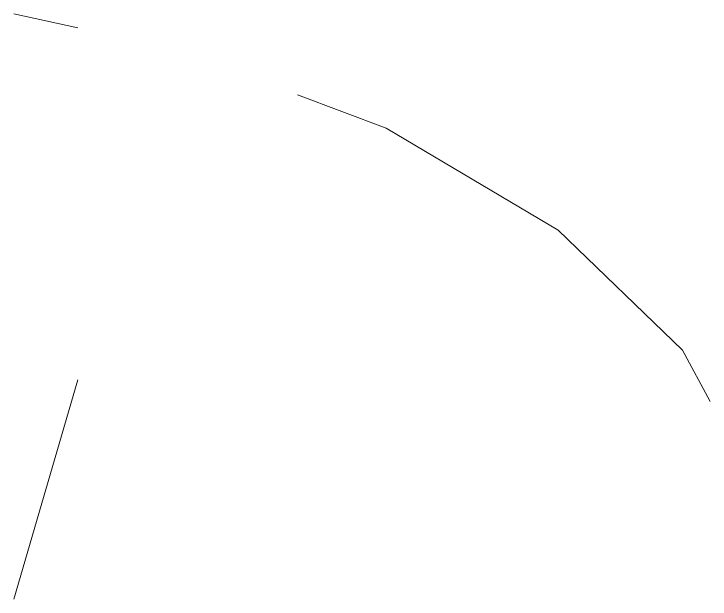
# Model space of a CAD drawing. Header units: inches. Extents: x 27328 to 121296, y -4075 to 4147.
# Drawn here: x 121291.113 to 121295.677, y -2086.807 to -2082.97 of the extents above; entities that cross this region are included whole.
import ezdxf

# ---------------------------------------------------------------- set-up
doc = ezdxf.new("R2010")
doc.units = ezdxf.units.IN
doc.header["$MEASUREMENT"] = 0
doc.layers.add('Q-SPCQ', color=91, linetype='Continuous', lineweight=9)

# ---------------------------------------------------------------- blocks, each defined once
blk = doc.blocks.new('FP_119-Axon - Looking South West')
at = {"layer": 'Q-SPCQ'}
for p, q in [((-32526.7098, -2083.7194), (-32525.5829, -2084.3882)), ((-32525.5829, -2084.3882), (-32524.7677, -2085.1738)), ((-32524.7677, -2085.1738), (-32524.5874, -2085.5104))]:
    blk.add_line(p, q, dxfattribs=at)
blk = doc.blocks.new('FP_120-Axon - Looking South West')
at = {"layer": 'Q-SPCQ'}
for p, q in [((-32529.1509, -2082.97), (-32528.7321, -2083.0614)), ((-32527.2927, -2083.5007), (-32526.7098, -2083.7194)), ((-32528.7321, -2085.3695), (-32529.1509, -2086.8065))]:
    blk.add_line(p, q, dxfattribs=at)
blk = doc.blocks.new('Basketball_Backstop-Performance_Sports_Systems-3103-Ceiling_Hung - 27_-0_ to 27_-11 7_8_-652462-Axon - Looking South West')
at = {"layer": 'Q-SPCQ'}
for name in ['FP_120-Axon - Looking South West', 'FP_119-Axon - Looking South West']:
    blk.add_blockref(name, (76910.132, 0), dxfattribs=at)

msp = doc.modelspace()

# ---------------------------------------------------------------- block references
at = {"layer": 'Q-SPCQ'}
msp.add_blockref('Basketball_Backstop-Performance_Sports_Systems-3103-Ceiling_Hung - 27_-0_ to 27_-11 7_8_-652462-Axon - Looking South West', (76910.132, 0), dxfattribs=at)

doc.saveas('drawing.dxf')
